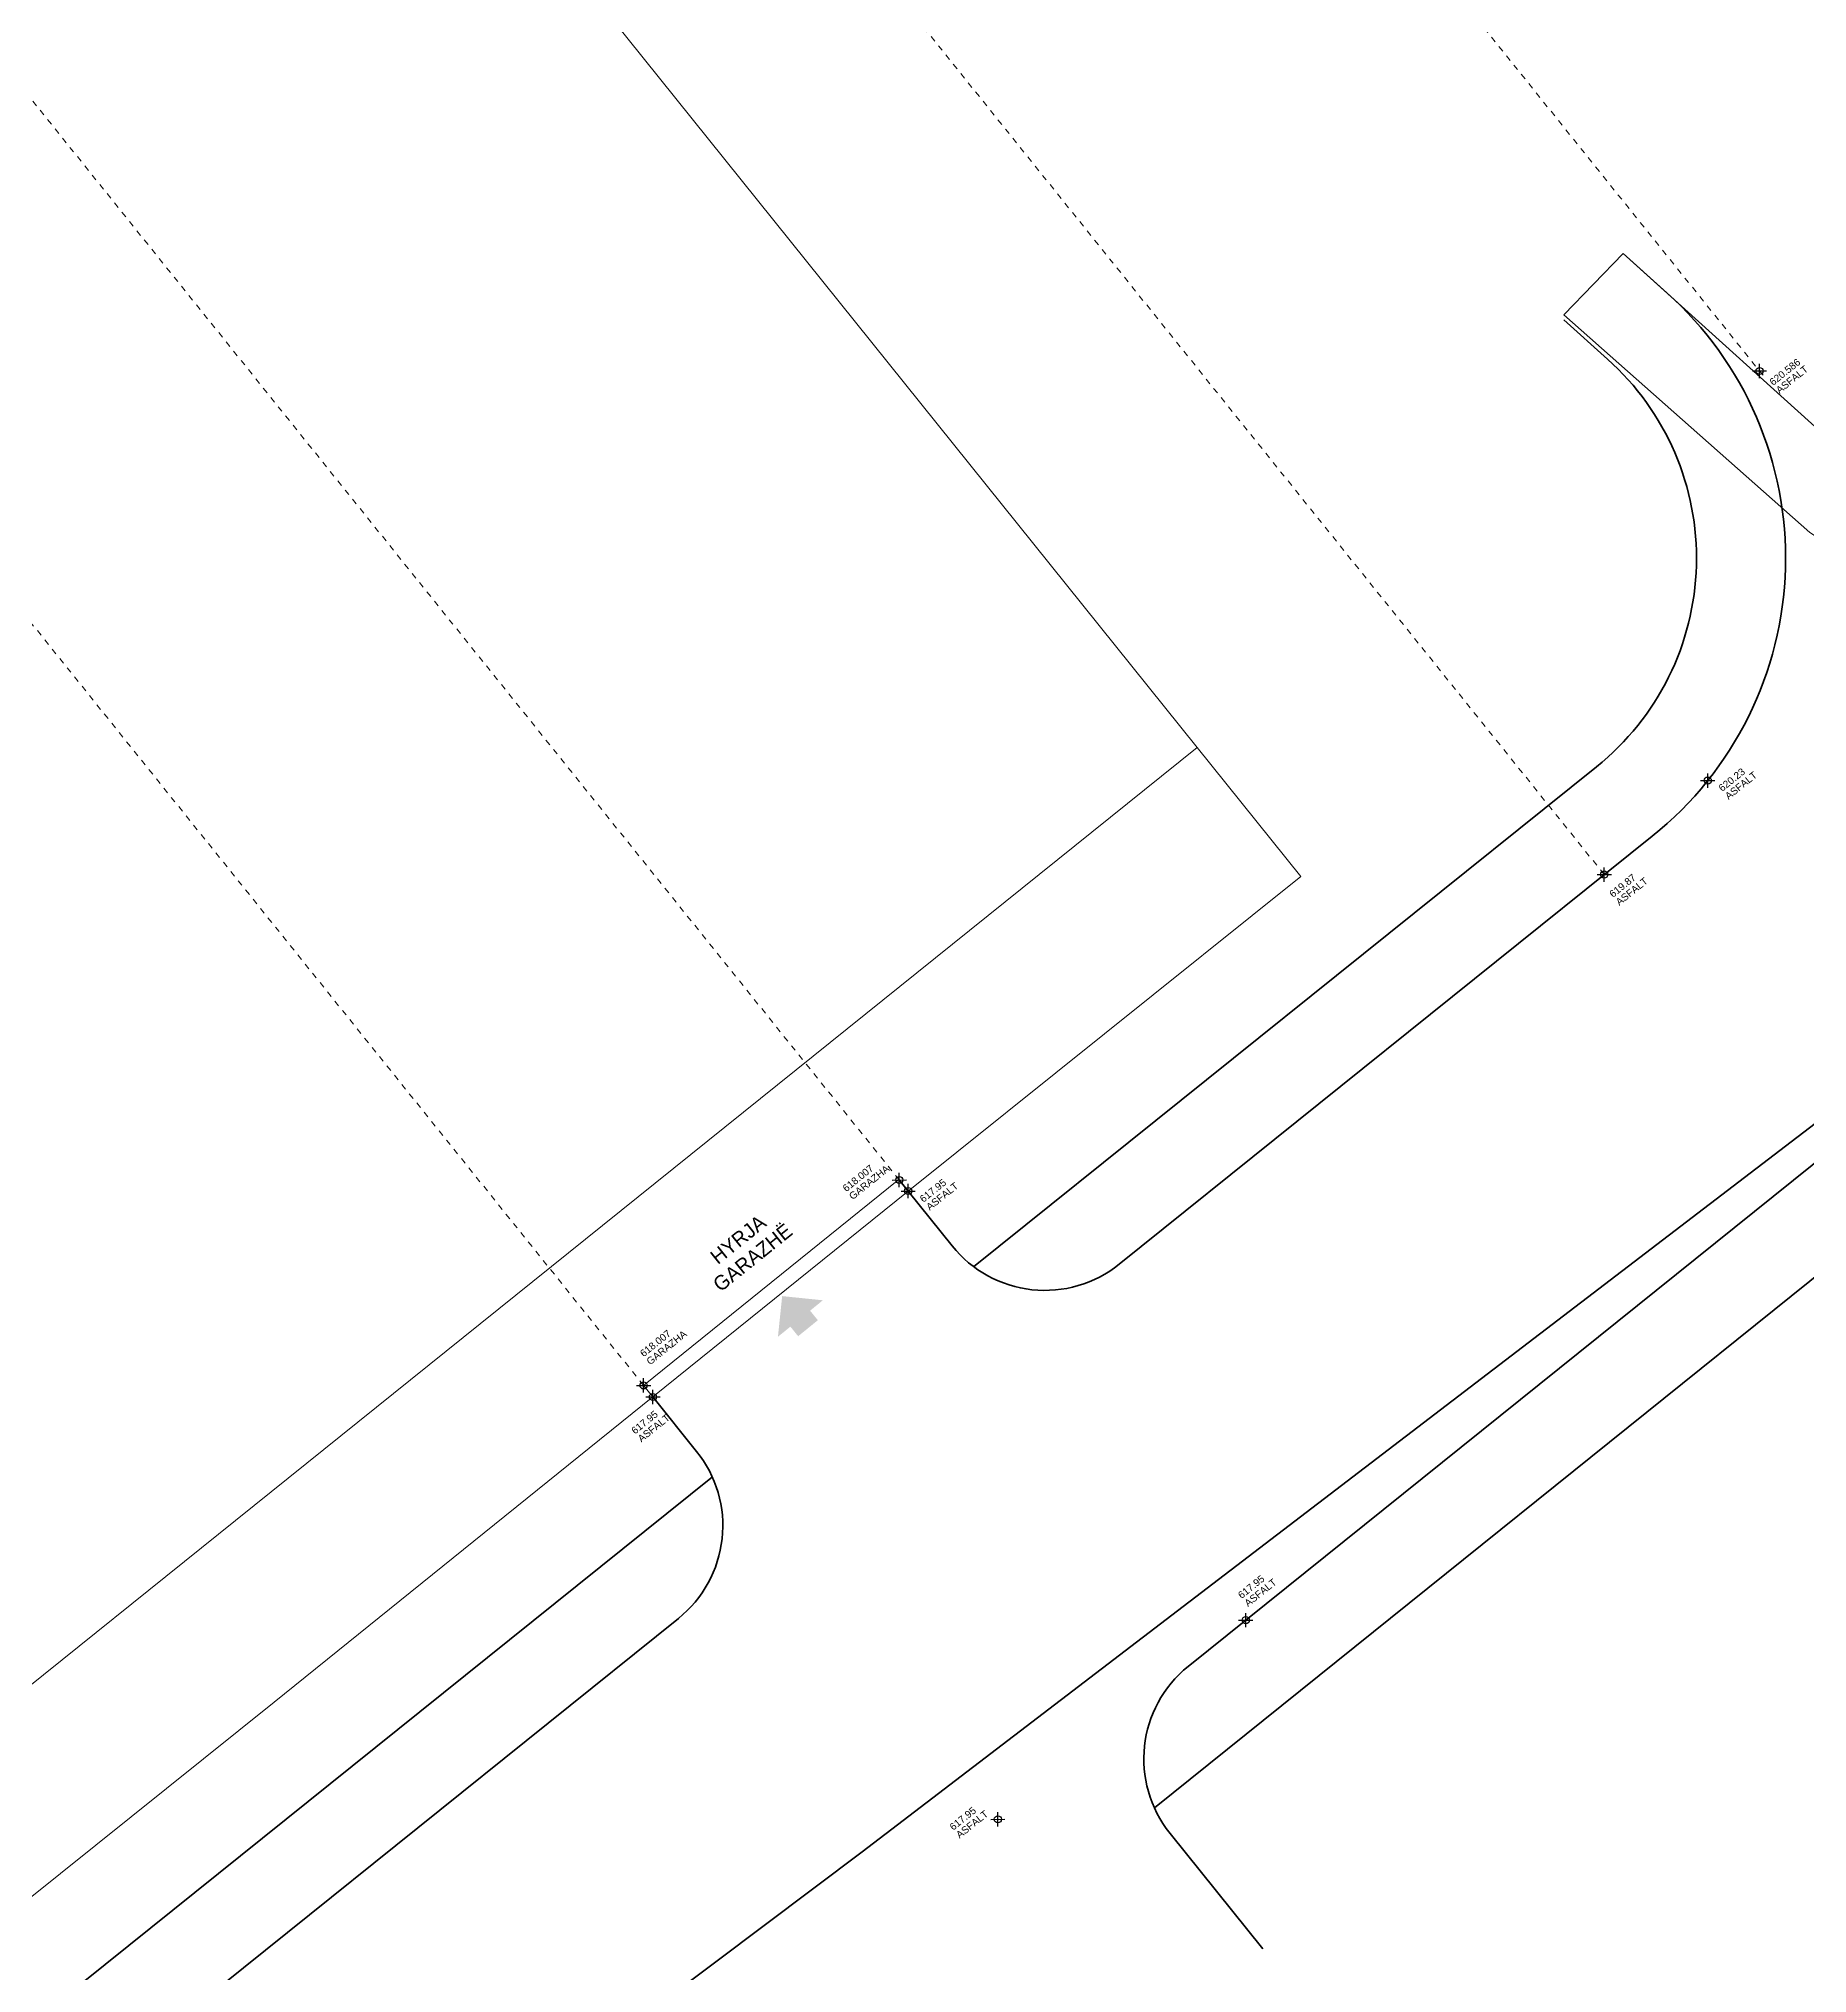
# Model space of a CAD drawing. Header units: metres. Extents: x 7511886 to 7512132, y 4692231 to 4692550.
# Drawn here: x 7512049.68 to 7512079.46, y 4692470.68 to 4692503.25 of the extents above; entities that cross this region are included whole.
import ezdxf

# ---------------------------------------------------------------- set-up
doc = ezdxf.new("R2010")
doc.units = ezdxf.units.M
doc.linetypes.add('DASHED', pattern=[0.75, 0.5, -0.25])
for name, color, linetype, lineweight, true_color in [('A - Fleta_Pen_No__102', 7, 'Continuous', 13, 0xcccccc), ('A - Zonimi_Pen_No__103', 7, 'Continuous', 13, 0xffcc99), ('Drawing & Figure_Pen_No__108', 7, 'Continuous', 13, 0xfd8379), ('Drawing & Figure_Pen_No__155', 7, 'Continuous', 20, 0xa86b51)]:
    doc.layers.add(name, color=color, linetype=linetype, lineweight=lineweight, true_color=true_color)
for name, color, linetype, lineweight in [('A - Rrugë_Pen_No__6', 5, 'Continuous', 35), ('A- Ndertesat_Pen_No__101', 252, 'Continuous', 13), ('Drawing & Figure_Pen_No__1', 7, 'Continuous', 13), ('Drawing & Figure_Pen_No__134', 255, 'Continuous', 0), ('Drawing & Figure_Pen_No__15', 214, 'Continuous', 25), ('Drawing & Figure_Pen_No__55', 214, 'Continuous', 25), ('Drawing & Figure_Pen_No__6', 5, 'Continuous', 35), ('Drawing & Figure_Pen_No__7', 7, 'Continuous', 35), ('rruga_projekt_betimi', 110, 'Continuous', 0)]:
    doc.layers.add(name, color=color, linetype=linetype, lineweight=lineweight)
doc.styles.add('GENERATED_STYLE_1', font='arialbd.ttf')
doc.styles.add('GENERATED_STYLE_2', font='GOTHIC.TTF')

# ---------------------------------------------------------------- blocks, each defined once
blk = doc.blocks.new('A$C3BCD52F3')
at = {"layer": 'A - Zonimi_Pen_No__103', "linetype": 'Continuous', "lineweight": 0, "true_color": 0xbf9972}
blk.add_hatch(color=33, dxfattribs=at).paths.add_polyline_path([(61643, 53354), (61153, 53838), (60669, 53349), (60939, 53350), (60940, 53143), (61367, 53145), (61366, 53352)])
at = {"layer": 'A - Rrugë_Pen_No__6', "color": 5, "linetype": 'Continuous', "lineweight": 35, "flags": 128}
for points in [[(60582, 40203), (60580, 42696, -0.414183), (62580, 44696), (80706, 44696, -0.360659), (86602, 39807), (87103, 37147)], [(60645, 43196), (80706, 43196, -0.360659), (85128, 39529), (85629, 36870)]]:
    blk.add_lwpolyline(points, format="xyb", dxfattribs=at)
at = {"layer": 'A- Ndertesat_Pen_No__101', "color": 252, "linetype": 'Continuous', "lineweight": 13, "flags": 128}
blk.add_lwpolyline([(25579, 56657), (72386, 56661), (72388, 77235), (70897, 77235), (70903, 89470), (52866, 89472), (52871, 74873), (50301, 74876), (50302, 75720), (25583, 75711)], close=True, dxfattribs=at)
at = {"layer": 'Drawing & Figure_Pen_No__1', "color": 7, "linetype": 'Continuous', "lineweight": 13, "flags": 128}
for points in [[(72386, 56661), (72386, 53879)], [(58392, 54127), (63915, 54138)], [(58393, 53877), (58392, 54127)], [(25577, 53892), (50203, 53865), (58393, 53877)], [(63915, 53888), (72386, 53879)]]:
    blk.add_lwpolyline(points, dxfattribs=at)
at = {"layer": 'Drawing & Figure_Pen_No__108', "color": 11, "linetype": 'DASHED', "lineweight": 13, "true_color": 0xfd8379, "flags": 128}
for points in [[(58392, 54127), (58392, 101152)], [(63915, 54127), (63915, 101152)], [(76389, 50702), (76389, 101152)], [(83739, 55580), (83739, 101152)]]:
    blk.add_lwpolyline(points, dxfattribs=at)
at = {"layer": 'Drawing & Figure_Pen_No__134', "color": 255, "linetype": 'Continuous', "lineweight": 0, "flags": 128}
blk.add_lwpolyline([(63915, 53888), (58393, 53877)], dxfattribs=at)
at = {"layer": 'Drawing & Figure_Pen_No__15', "color": 214, "linetype": 'Continuous', "lineweight": 25}
for p, q in [((83645, 55749), (83832, 55598)), ((83664, 55580), (83814, 55767)), ((58299, 54202), (58486, 54052)), ((58317, 54034), (58467, 54221)), ((63821, 54202), (64008, 54052)), ((63840, 54034), (63990, 54221)), ((58299, 53952), (58486, 53802)), ((58317, 53784), (58468, 53971)), ((63822, 53963), (64009, 53813)), ((63840, 53794), (63991, 53981)), ((78645, 50918), (78832, 50768)), ((78664, 50749), (78814, 50936)), ((76296, 50777), (76483, 50626)), ((76314, 50608), (76464, 50795)), ((58374, 44771), (58561, 44621)), ((58393, 44602), (58543, 44789)), ((63728, 44771), (63915, 44621)), ((63747, 44602), (63897, 44789))]:
    blk.add_line(p, q, dxfattribs=at)
for centre in [(83739, 55673), (58392, 54127), (63915, 54127), (58393, 53877), (63915, 53888), (78739, 50843), (76389, 50702), (58468, 44696), (63822, 44696)]:
    blk.add_circle(centre, 60, dxfattribs=at)
at = {"layer": 'Drawing & Figure_Pen_No__155', "color": 35, "linetype": 'Continuous', "lineweight": 20, "true_color": 0xa86b51, "flags": 128}
blk.add_lwpolyline([(101086, 695), (99979, 0), (94393, 9577), (92468, 13361), (88900, 21571), (87374, 27611), (84236, 44207), (83337, 51111), (82697, 53021), (81762, 58476), (83186, 58652), (84043, 53360), (84378, 51315), (85569, 45288), (88800, 28143), (90308, 22106), (93889, 13678), (95797, 9913)], close=True, dxfattribs=at)
at = {"layer": 'Drawing & Figure_Pen_No__6', "color": 5, "linetype": 'Continuous', "lineweight": 35, "flags": 128}
for points in [[(63915, 53888), (63915, 52702, 0.414214), (65914, 50701), (77426, 50698, 0.463122), (83348, 57676), (83186, 58652)], [(63975, 52202), (77426, 52198, 0.463122), (81868, 57431), (81706, 58407)], [(58393, 53877), (58393, 52702, -0.414307), (56392, 50702), (94, 50720)]]:
    blk.add_lwpolyline(points, format="xyb", dxfattribs=at)
for points in [[(63915, 53888), (63915, 54138)], [(58333, 52202), (95, 52220)]]:
    blk.add_lwpolyline(points, dxfattribs=at)
at = {"layer": 'Drawing & Figure_Pen_No__7', "color": 7, "linetype": 'Continuous', "lineweight": 35}
blk.add_lwpolyline([(87170, 8430), (76967, 5948), (59633, 1731), (59573, 2056), (56197, 17418), (49728, 16892), (49105, 45933), (56342, 45698), (76655, 45209), (80377, 44918), (83966, 19834), (84538, 15837), (86816, 9235)], close=True, dxfattribs=at)
at = {"layer": 'A - Fleta_Pen_No__102', "color": 254, "linetype": 'Continuous', "lineweight": 13, "true_color": 0xcccccc, "insert": (61172, 54531), "char_height": 245, "attachment_point": 8, "line_spacing_factor": 0.950827, "style": 'GENERATED_STYLE_2'}
blk.add_mtext('\\A1;HYRJA\\PGARAZHË', dxfattribs=at)
at = {"layer": 'Drawing & Figure_Pen_No__55', "color": 214, "linetype": 'Continuous', "lineweight": 25, "char_height": 120, "attachment_point": 7, "style": 'GENERATED_STYLE_1'}
for s, insert in [('\\A1;{\\fArial|b0|i0|c0|p34;620.586}', (83758, 55331)), ('\\A1;{\\fArial|b0|i0|c0|p34;ASFALT}', (83758, 55158)), ('\\A1;{\\fArial|b0|i0|c0|p34;618.007}', (58688, 54493)), ('\\A1;{\\fArial|b0|i0|c0|p34;GARAZHA}', (58688, 54320)), ('\\A1;{\\fArial|b0|i0|c0|p34;618.007}', (63089, 54524)), ('\\A1;{\\fArial|b0|i0|c0|p34;GARAZHA}', (63089, 54352)), ('\\A1;{\\fArial|b0|i0|c0|p34;ASFALT}', (57760, 53399)), ('\\A1;{\\fArial|b0|i0|c0|p34;617.95}', (57760, 53571)), ('\\A1;{\\fArial|b0|i0|c0|p34;ASFALT}', (63989, 53399)), ('\\A1;{\\fArial|b0|i0|c0|p34;617.95}', (63989, 53571)), ('\\A1;{\\fArial|b0|i0|c0|p34;ASFALT}', (78808, 50367)), ('\\A1;{\\fArial|b0|i0|c0|p34;620.23}', (78808, 50539)), ('\\A1;{\\fArial|b0|i0|c0|p34;ASFALT}', (76257, 50128)), ('\\A1;{\\fArial|b0|i0|c0|p34;619.87}', (76257, 50300)), ('\\A1;{\\fArial|b0|i0|c0|p34;ASFALT}', (57760, 44841)), ('\\A1;{\\fArial|b0|i0|c0|p34;617.95}', (57760, 45014)), ('\\A1;{\\fArial|b0|i0|c0|p34;ASFALT}', (63989, 44841)), ('\\A1;{\\fArial|b0|i0|c0|p34;617.95}', (63989, 45014))]:
    blk.add_mtext(s, dxfattribs=dict(at, insert=insert))

msp = doc.modelspace()

# ---------------------------------------------------------------- block references
at = {"layer": 'rruga_projekt_betimi', "xscale": 0.001, "yscale": 0.001, "zscale": 0.001, "rotation": 38.77602069494476}
msp.add_blockref('A$C3BCD52F3', (7512048.242, 4692401.811, 609.752), dxfattribs=at)

doc.saveas('drawing.dxf')
